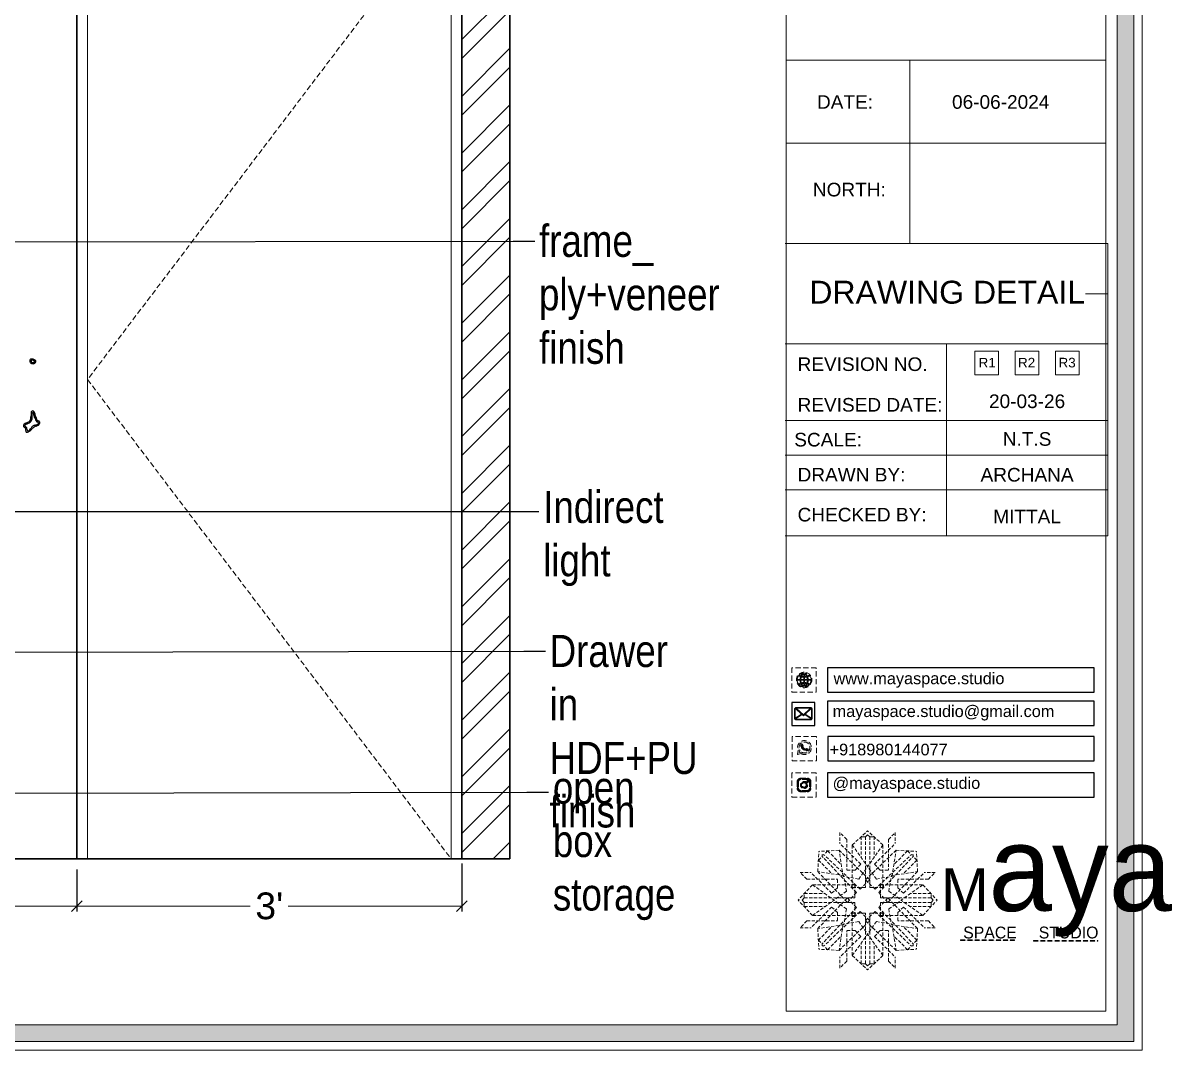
# Model space of a CAD drawing. Header units: millimetres. Extents: x 56222 to 3066687, y -650199 to -121287.
# Drawn here: x 135265.5 to 135373, y -182921 to -182825 of the extents above; entities that cross this region are included whole.
import ezdxf
from ezdxf import colors
from ezdxf.entities.mleader import LeaderData, LeaderLine
from ezdxf.enums import TextEntityAlignment as Align
from ezdxf.math import Vec2, Vec3

# ---------------------------------------------------------------- set-up
doc = ezdxf.new("R2010")
doc.units = ezdxf.units.MM
doc.header["$MEASUREMENT"] = 0
doc.header["$PDMODE"] = 35
doc.linetypes.add('DASHED', pattern=[0.75, 0.5, -0.25])
doc.linetypes.add('DASHEDX2', pattern=[1.5, 1, -0.5])
doc.layers.get('Defpoints').update_dxf_attribs({"color": 220})
doc.layers.add('AR HATCH-7', color=7, linetype='Continuous')
for name, color, linetype, lineweight in [('dim05', 1, 'Continuous', 13), ('Dimension', 10, 'DASHEDX2', 20), ('NAME PLATE', 7, 'Continuous', 25), ('Text', 7, 'Continuous', 15), ('wall', 7, 'Continuous', 30), ('XX~SLAB ( BEAM )~ ( DIM )', 7, 'Continuous', 9)]:
    doc.layers.add(name, color=color, linetype=linetype, lineweight=lineweight)
doc.styles.add('Arial', font='arial.ttf')
doc.styles.get("Standard").update_dxf_attribs({"font": 'arial.ttf', "height": 6})
doc.styles.add('style4', font='ARIALN.TTF')
doc.dimstyles.new('ISO-25', dxfattribs={"dimtxt": 2.5, "dimasz": 1, "dimexe": 0.5, "dimexo": 1, "dimtad": 0, "dimdec": 1, "dimlunit": 4, "dimtxsty": 'Standard', "dimblk": 'OBLIQUE', "dimcen": 2.5, "dimclrd": 1, "dimclre": 1, "dimclrt": 5, "dimadec": 0, "dimazin": 0, "dimtfac": 1, "dimtdec": 1, "dimtmove": 0, "dimatfit": 3, "dimfxl": 1, "dimlwd": -1, "dimarcsym": 0})

# ---------------------------------------------------------------- blocks, each defined once
blk = doc.blocks.new('_Oblique')
at = {"layer": 'wall', "color": 0, "lineweight": -2}
blk.add_line((-0.5, -0.5), (0.5, 0.5), dxfattribs=at)
blk = doc.blocks.new('*D157')
at = {"layer": 'Defpoints', "color": 0, "lineweight": 30, "transparency": 16777216}
for p in [(135192.54, -182900.11), (135270.54, -182903.11), (135270.54, -182907.53)]:
    blk.add_point(p, dxfattribs=at)
at = {"layer": 'dim05', "color": 1, "linetype": 'Continuous', "lineweight": -2, "transparency": 16777216}
for p, q in [((135192.54, -182901.11), (135192.54, -182908.03)), ((135270.54, -182904.11), (135270.54, -182908.03))]:
    blk.add_line(p, q, dxfattribs=at)
at = {"layer": 'dim05', "color": 1, "linetype": 'Continuous', "transparency": 16777216}
for p, q in [((135192.54, -182907.53), (135227.58, -182907.53)), ((135270.54, -182907.53), (135235.49, -182907.53))]:
    blk.add_line(p, q, dxfattribs=at)
at = {"layer": 'dim05', "color": 1, "transparency": 16777216, "rotation": 180}
blk.add_blockref('_Oblique', (135192.54, -182907.53), dxfattribs=at)
at = {"layer": 'dim05', "color": 1, "transparency": 16777216}
blk.add_blockref('_Oblique', (135270.54, -182907.53), dxfattribs=at)
at = {"layer": 'dim05', "color": 5, "lineweight": 25, "transparency": 16777216, "insert": (135231.54, -182907.53), "char_height": 2.5, "attachment_point": 5, "style": 'Arial'}
blk.add_mtext('6\'-6"', dxfattribs=at)
blk = doc.blocks.new('*D158')
at = {"layer": 'Defpoints', "color": 0, "lineweight": 30, "transparency": 16777216}
for p in [(135270.54, -182903.11), (135306.54, -182902.55), (135306.54, -182907.53)]:
    blk.add_point(p, dxfattribs=at)
at = {"layer": 'dim05', "color": 1, "linetype": 'Continuous', "lineweight": -2, "transparency": 16777216}
for p, q in [((135270.54, -182904.11), (135270.54, -182908.03)), ((135306.54, -182903.55), (135306.54, -182908.03))]:
    blk.add_line(p, q, dxfattribs=at)
at = {"layer": 'dim05', "color": 1, "linetype": 'Continuous', "transparency": 16777216}
for p, q in [((135270.54, -182907.53), (135286.76, -182907.53)), ((135306.54, -182907.53), (135290.31, -182907.53))]:
    blk.add_line(p, q, dxfattribs=at)
at = {"layer": 'dim05', "color": 1, "transparency": 16777216, "rotation": 180}
blk.add_blockref('_Oblique', (135270.54, -182907.53), dxfattribs=at)
at = {"layer": 'dim05', "color": 1, "transparency": 16777216}
blk.add_blockref('_Oblique', (135306.54, -182907.53), dxfattribs=at)
at = {"layer": 'dim05', "color": 5, "lineweight": 25, "transparency": 16777216, "insert": (135288.54, -182907.53), "char_height": 2.5, "attachment_point": 5, "style": 'Arial'}
blk.add_mtext("3'", dxfattribs=at)
blk = doc.blocks.new('FSFSF')
at = {"color": 42, "lineweight": 5, "true_color": 0xe0ac11}
for p, q in [((28600.03, 143.51), (28600.03, 140.16)), ((28602.15, 141.41), (28600.03, 143.51)), ((28603.86, 139.69), (28608.58, 144.08)), ((28607.9, 142.22), (28606.58, 142.22)), ((28606.58, 142.22), (28606.58, 135.84)), ((28607.9, 142.22), (28608.58, 142.85)), ((28607.9, 142.22), (28607.9, 126.58)), ((28613.31, 139.69), (28608.58, 144.08)), ((28609.27, 142.22), (28608.59, 142.85)), ((28609.27, 142.22), (28609.27, 126.58)), ((28609.27, 142.22), (28610.59, 142.22)), ((28610.59, 142.22), (28610.59, 135.84)), ((28615.02, 141.41), (28617.14, 143.51)), ((28617.14, 143.51), (28617.14, 140.16)), ((28606.47, 133.76), (28600.03, 140.16)), ((28602.15, 141.41), (28602.15, 131.95)), ((28603.86, 126.58), (28603.86, 139.69)), ((28603.86, 139.69), (28608.58, 133.02)), ((28613.31, 139.69), (28608.59, 133.02)), ((28610.7, 133.76), (28617.14, 140.16)), ((28613.31, 126.58), (28613.31, 139.69)), ((28615.02, 141.41), (28615.02, 131.95)), ((28593.19, 131.45), (28593.54, 137.71)), ((28593.39, 135), (28594.56, 136.12)), ((28593.39, 135), (28597.6, 130.78)), ((28599.8, 138.06), (28593.54, 137.71)), ((28595.12, 136.69), (28594.53, 136.69)), ((28594.56, 136.12), (28594.56, 136.71)), ((28605.17, 124.98), (28594.56, 136.12)), ((28596.24, 137.86), (28595.12, 136.69)), ((28606.27, 126.08), (28595.12, 136.69)), ((28596.24, 137.86), (28600.47, 133.65)), ((28601.03, 130), (28599.8, 138.06)), ((28599.8, 138.05), (28608.58, 129.56)), ((28617.37, 138.05), (28608.59, 129.56)), ((28610.9, 126.08), (28622.05, 136.69)), ((28612.02, 124.98), (28622.62, 136.12)), ((28616.14, 130), (28617.37, 138.06)), ((28620.93, 137.86), (28616.7, 133.65)), ((28617.37, 138.06), (28623.63, 137.71)), ((28623.8, 135), (28619.59, 130.78)), ((28620.93, 137.86), (28622.05, 136.69)), ((28622.05, 136.69), (28622.64, 136.69)), ((28622.62, 136.12), (28622.62, 136.71)), ((28623.8, 135), (28622.62, 136.12)), ((28624, 131.45), (28623.65, 137.71)), ((28593.19, 131.45), (28601.69, 122.67)), ((28601.25, 130.22), (28593.19, 131.45)), ((28604.75, 131.95), (28602.15, 131.95)), ((28606.47, 133.76), (28604.75, 131.95)), ((28605.86, 129.18), (28608.58, 133.02)), ((28611.31, 129.18), (28608.59, 133.02)), ((28610.7, 133.76), (28612.42, 131.95)), ((28612.42, 131.95), (28615.02, 131.95)), ((28623.99, 131.45), (28615.5, 122.67)), ((28615.94, 130.22), (28624, 131.45)), ((28587.73, 131.22), (28591.08, 131.22)), ((28589.84, 129.1), (28587.73, 131.22)), ((28589.84, 129.1), (28599.29, 129.1)), ((28597.49, 124.78), (28591.08, 131.22)), ((28599.29, 126.5), (28599.29, 129.1)), ((28605.86, 129.18), (28601.03, 130)), ((28602.07, 125.39), (28601.25, 130.22)), ((28606.27, 126.08), (28608.58, 128.27)), ((28607.9, 128.92), (28608.58, 129.56)), ((28607.9, 128.92), (28608.58, 128.27)), ((28609.27, 128.92), (28608.59, 129.56)), ((28609.27, 128.92), (28608.59, 128.27)), ((28610.9, 126.08), (28608.59, 128.27)), ((28611.31, 129.18), (28616.14, 130)), ((28615.12, 125.39), (28615.94, 130.22)), ((28627.34, 129.1), (28617.89, 129.1)), ((28617.89, 126.5), (28617.89, 129.1)), ((28619.7, 124.78), (28626.1, 131.22)), ((28629.45, 131.22), (28626.1, 131.22)), ((28627.34, 129.1), (28629.45, 131.22)), ((28591.56, 127.39), (28587.17, 122.66)), ((28589.03, 123.35), (28589.03, 124.67)), ((28589.03, 124.67), (28595.4, 124.67)), ((28604.66, 127.39), (28591.56, 127.39)), ((28591.56, 127.39), (28598.23, 122.67)), ((28597.49, 124.78), (28599.29, 126.5)), ((28602.07, 125.39), (28598.23, 122.67)), ((28605.17, 124.98), (28602.97, 122.67)), ((28603.68, 126.54), (28603.68, 127.39)), ((28604.66, 126.54), (28603.68, 126.54)), ((28604.71, 127.57), (28603.86, 127.57)), ((28607.9, 126.58), (28603.86, 126.58)), ((28604.66, 123.35), (28604.66, 127.39)), ((28604.7, 126.58), (28604.71, 127.57)), ((28609.27, 126.58), (28613.31, 126.58)), ((28612.02, 124.98), (28614.21, 122.67)), ((28612.46, 126.58), (28612.46, 127.57)), ((28612.46, 127.57), (28613.31, 127.57)), ((28612.52, 123.35), (28612.52, 127.39)), ((28612.52, 127.39), (28625.63, 127.39)), ((28612.52, 126.54), (28613.51, 126.54)), ((28613.51, 126.54), (28613.51, 127.39)), ((28615.12, 125.39), (28618.96, 122.67)), ((28619.7, 124.78), (28617.89, 126.5)), ((28625.63, 127.39), (28618.96, 122.67)), ((28628.16, 124.67), (28621.78, 124.67)), ((28625.63, 127.39), (28630.02, 122.66)), ((28628.16, 123.35), (28628.16, 124.67)), ((28591.56, 117.94), (28587.17, 122.66)), ((28589.03, 123.35), (28588.4, 122.67)), ((28589.03, 121.98), (28588.4, 122.65)), ((28589.03, 123.35), (28604.66, 123.35)), ((28589.03, 121.98), (28604.66, 121.98)), ((28589.03, 121.98), (28589.03, 120.66)), ((28589.03, 120.66), (28595.4, 120.66)), ((28591.56, 117.94), (28598.23, 122.65)), ((28593.19, 113.88), (28601.69, 122.65)), ((28602.07, 119.94), (28598.23, 122.65)), ((28602.33, 123.35), (28601.69, 122.67)), ((28602.33, 121.98), (28601.69, 122.65)), ((28602.33, 123.35), (28602.97, 122.67)), ((28602.33, 121.98), (28602.97, 122.65)), ((28605.17, 120.35), (28602.97, 122.65)), ((28604.66, 121.98), (28604.66, 117.94)), ((28612.02, 120.35), (28614.21, 122.65)), ((28628.16, 123.35), (28612.52, 123.35)), ((28612.52, 121.98), (28612.52, 117.94)), ((28628.16, 121.98), (28612.52, 121.98)), ((28614.85, 123.35), (28614.21, 122.67)), ((28614.85, 121.98), (28614.21, 122.65)), ((28614.85, 123.35), (28615.5, 122.67)), ((28614.85, 121.98), (28615.5, 122.65)), ((28615.12, 119.94), (28618.96, 122.65)), ((28623.99, 113.88), (28615.5, 122.65)), ((28625.63, 117.94), (28618.96, 122.65)), ((28628.16, 120.66), (28621.78, 120.66)), ((28625.63, 117.94), (28630.02, 122.66)), ((28628.16, 123.35), (28628.78, 122.67)), ((28628.16, 121.98), (28628.78, 122.65)), ((28628.16, 121.98), (28628.16, 120.66)), ((28597.49, 120.54), (28591.08, 114.11)), ((28604.66, 117.94), (28591.56, 117.94)), ((28605.17, 120.35), (28594.56, 109.2)), ((28606.27, 119.15), (28595.12, 108.54)), ((28597.49, 120.54), (28599.29, 118.83)), ((28599.29, 118.83), (28599.29, 116.23)), ((28602.07, 119.94), (28601.25, 115.1)), ((28604.66, 118.78), (28603.68, 118.78)), ((28603.68, 118.78), (28603.68, 117.94)), ((28607.9, 118.65), (28603.86, 118.65)), ((28603.86, 118.65), (28603.86, 105.54)), ((28604.71, 117.66), (28603.86, 117.66)), ((28604.7, 118.65), (28604.71, 117.66)), ((28606.27, 119.15), (28608.58, 116.96)), ((28607.9, 103.01), (28607.9, 118.65)), ((28610.9, 119.15), (28608.59, 116.96)), ((28609.27, 118.65), (28613.31, 118.65)), ((28609.27, 103.01), (28609.27, 118.65)), ((28610.9, 119.15), (28622.05, 108.54)), ((28612.02, 120.35), (28622.62, 109.2)), ((28612.46, 118.65), (28612.46, 117.66)), ((28612.46, 117.66), (28613.31, 117.66)), ((28612.52, 118.78), (28613.51, 118.78)), ((28612.52, 117.94), (28625.63, 117.94)), ((28613.31, 118.65), (28613.31, 105.54)), ((28613.51, 118.78), (28613.51, 117.94)), ((28615.12, 119.94), (28615.94, 115.1)), ((28619.7, 120.54), (28617.89, 118.83)), ((28617.89, 118.83), (28617.89, 116.23)), ((28619.7, 120.54), (28626.1, 114.11)), ((28589.84, 116.23), (28587.73, 114.11)), ((28587.73, 114.11), (28591.08, 114.11)), ((28589.84, 116.23), (28599.29, 116.23)), ((28601.25, 115.1), (28593.19, 113.87)), ((28593.19, 113.87), (28593.54, 107.62)), ((28593.39, 110.32), (28597.6, 114.55)), ((28599.8, 107.17), (28608.58, 115.67)), ((28601.03, 115.23), (28599.8, 107.17)), ((28605.86, 116.05), (28601.03, 115.23)), ((28605.86, 116.05), (28608.58, 112.21)), ((28607.9, 116.31), (28608.58, 116.96)), ((28607.9, 116.31), (28608.58, 115.67)), ((28609.27, 116.31), (28608.59, 116.96)), ((28609.27, 116.31), (28608.59, 115.67)), ((28611.31, 116.05), (28608.59, 112.21)), ((28617.37, 107.17), (28608.59, 115.67)), ((28611.31, 116.05), (28616.14, 115.23)), ((28615.94, 115.1), (28624, 113.87)), ((28616.14, 115.23), (28617.37, 107.17)), ((28627.34, 116.23), (28617.89, 116.23)), ((28623.8, 110.32), (28619.59, 114.55)), ((28624, 113.87), (28623.65, 107.62)), ((28629.45, 114.11), (28626.1, 114.11)), ((28627.34, 116.23), (28629.45, 114.11)), ((28593.39, 110.32), (28594.56, 109.2)), ((28596.24, 107.37), (28600.47, 111.58)), ((28606.47, 111.47), (28600.03, 105.07)), ((28602.15, 103.82), (28602.15, 113.27)), ((28604.75, 113.27), (28602.15, 113.27)), ((28603.86, 105.54), (28608.58, 112.21)), ((28606.47, 111.47), (28604.75, 113.27)), ((28613.31, 105.54), (28608.59, 112.21)), ((28610.7, 111.47), (28612.42, 113.27)), ((28610.7, 111.47), (28617.14, 105.07)), ((28612.42, 113.27), (28615.02, 113.27)), ((28615.02, 103.82), (28615.02, 113.27)), ((28620.93, 107.37), (28616.7, 111.58)), ((28623.8, 110.32), (28622.62, 109.2)), ((28599.8, 107.17), (28593.54, 107.52)), ((28595.12, 108.54), (28594.53, 108.54)), ((28594.56, 109.2), (28594.56, 108.61)), ((28596.24, 107.37), (28595.12, 108.54)), ((28606.58, 103.01), (28606.58, 109.38)), ((28610.59, 103.01), (28610.59, 109.38)), ((28617.37, 107.17), (28623.63, 107.52)), ((28620.93, 107.37), (28622.05, 108.54)), ((28622.05, 108.54), (28622.64, 108.54)), ((28622.62, 109.2), (28622.62, 108.61)), ((28600.03, 101.71), (28600.03, 105.07)), ((28602.15, 103.82), (28600.03, 101.71)), ((28603.86, 105.54), (28608.58, 101.15)), ((28607.9, 103.01), (28606.58, 103.01)), ((28607.9, 103.01), (28608.58, 102.38)), ((28613.31, 105.54), (28608.58, 101.15)), ((28609.27, 103.01), (28608.59, 102.38)), ((28609.27, 103.01), (28610.59, 103.01)), ((28615.02, 103.82), (28617.14, 101.71)), ((28617.14, 101.71), (28617.14, 105.07))]:
    blk.add_line(p, q, dxfattribs=at)
blk = doc.blocks.new('hgwg')
at = {"layer": 'Dimension', "true_color": 0xd39e00}
h = blk.add_hatch(color=42, dxfattribs=at)
h.dxf.hatch_style = 1
h.paths.add_polyline_path([(27505.71, 45.05), (27494.27, 45.05), (27494.27, 44.9), (27505.71, 44.9)])
h = blk.add_hatch(color=42, dxfattribs=at)
h.dxf.hatch_style = 1
h.paths.add_polyline_path([(27523.3, 44.9), (27509.68, 44.9), (27509.68, 44.75), (27523.3, 44.75)])
at = {"layer": 'Dimension', "color": 42, "true_color": 0xd39e00}
for p, q in [((27494.27, 45.05), (27505.71, 45.05)), ((27494.27, 44.9), (27494.27, 45.05)), ((27494.27, 44.9), (27505.71, 44.9)), ((27505.71, 45.05), (27505.71, 44.9)), ((27509.68, 44.9), (27523.3, 44.9)), ((27509.68, 44.9), (27509.68, 44.75)), ((27509.68, 44.75), (27523.3, 44.75)), ((27523.3, 44.75), (27523.3, 44.9))]:
    blk.add_line(p, q, dxfattribs=at)
at = {"layer": 'Dimension', "color": 42, "true_color": 0xd39e00, "attachment_point": 1}
for s, width, insert, char_height in [('{\\fCinzel|b0|i0|c0|p2;\\H1.5x;M\\fAmsterdam One|b0|i0|c0|p2;\\H2x;aya}', 85.3277, (27490.17, 69.17), 6), ('{\\fCinzel|b0|i0|c0|p0;SPACE     STUDIO}', 66.129, (27494.83, 47.86), 2.5)]:
    blk.add_mtext_dynamic_manual_height_columns(s, width=width, gutter_width=30, heights=[0], dxfattribs=dict(at, insert=insert, char_height=char_height))
blk = doc.blocks.new('QEGW4TG')
at = {"layer": 'Dimension', "true_color": 0x000000}
h = blk.add_hatch(color=18, dxfattribs=at)
h.dxf.hatch_style = 1
h.paths.add_polyline_path([(2.69, 1.93, 0.170513), (2.95, 1.97, 0.190337), (3.11, 2.18, 0.316231), (3.07, 2.28), (2.79, 2.37, 0.273721), (2.69, 2.34, 0.040749), (2.63, 2.27, -0.441282), (2.53, 2.25, -0.11828), (2.06, 2.64, -0.441282), (2.07, 2.74, 0.040749), (2.13, 2.81, 0.290083), (2.14, 2.92), (2.01, 3.18, 0.316231), (1.91, 3.2, 0.190337), (1.73, 3, 0.170513), (1.72, 2.74, 0.252784)], flags=0)
h.paths.add_polyline_path([(1.19, 1.98), (1.03, 1.3, 0.550912), (1.11, 1.23), (1.75, 1.39, 6.344125)])
h.paths.add_polyline_path([(1.81, 1.7), (1.4, 1.6), (1.5, 2.03, -9.071339)], flags=16)
h.paths.add_polyline_path([(3.11, 2.16, -0.17811), (2.95, 1.97, -0.170513), (2.69, 1.93, -0.252784), (1.72, 2.74, -0.170513), (1.73, 3, -0.17811), (1.89, 3.19, -0.370089), (2.01, 3.18), (2.14, 2.92, -0.307185), (2.13, 2.8, -0.041087), (2.06, 2.73, 0.321676), (2.05, 2.65, 0.126524), (2.55, 2.24, 0.312216), (2.62, 2.26, -0.041087), (2.68, 2.34, -0.290673), (2.79, 2.37), (3.07, 2.28, -0.370089)], flags=0)
h = blk.add_hatch(color=18, dxfattribs=at)
h.dxf.hatch_style = 1
h.paths.add_polyline_path([(2.79, 2.37, 0.273721), (2.69, 2.34, 0.040749), (2.63, 2.27, -0.441282), (2.53, 2.25, -0.11828), (2.06, 2.64, -0.441282), (2.07, 2.74, 0.040749), (2.13, 2.81, 0.290083), (2.14, 2.92), (2.01, 3.18, 0.316231), (1.91, 3.2, 0.190337), (1.73, 3, 0.170513), (1.72, 2.74, 0.252784), (2.69, 1.93, 0.170513), (2.95, 1.97, 0.190337), (3.11, 2.18, 0.316231), (3.07, 2.28)])
for p, q in [((2.01, 3.18), (2.14, 2.92)), ((3.07, 2.28), (2.8, 2.36)), ((1.19, 1.98), (1.03, 1.3)), ((1.1, 1.23), (1.75, 1.39)), ((1.5, 2.03), (1.4, 1.6)), ((1.4, 1.6), (1.81, 1.7))]:
    blk.add_line(p, q)
blk.add_lwpolyline([(0, 0), (4.68, 0), (4.68, 4.68), (0, 4.68)], close=True)
for centre, radius, start, end in [((2.39, 2.56), 1.34, 241.4727, 205.6422), ((2.39, 2.56), 1.04, 235.9962, 210.8333), ((2.09, 2.87), 0.39, 159.7007, 198.4072), ((2.96, 3.23), 1.33, 201.4218, 258.1669), ((2.07, 2.87), 0.364, 118.9685, 159.3648), ((1.94, 3.12), 0.0896, 41.8985, 123.1344), ((2.11, 2.68), 0.066, 135.9932, 224.8892), ((1.67, 3.16), 0.586, 312.4617, 321.8728), ((3.12, 3.42), 1.31, 216.5455, 243.5279), ((2.05, 2.87), 0.104, 320.3924, 28.6971), ((2.57, 2.3), 0.066, 234.2482, 323.1441), ((3.11, 1.94), 0.586, 137.2645, 146.6756), ((2.76, 2.27), 0.104, 70.4402, 138.745), ((3.03, 2.2), 0.0896, 336.0029, 57.2388), ((1.09, 1.29), 0.0598, 164.8483, 282.1458), ((2.75, 2.31), 0.39, 260.7301, 299.4366), ((2.76, 2.29), 0.364, 299.7725, 340.1688)]:
    blk.add_arc(centre, radius, start, end)
blk = doc.blocks.new('ASGERG')
at = {"layer": 'Dimension', "true_color": 0x000000}
h = blk.add_hatch(color=18, dxfattribs=at)
h.dxf.hatch_style = 1
h.paths.add_polyline_path([(0.99, 1.7, 0.353872), (1.69, 1.03), (2.96, 1.03, 0.353872), (3.66, 1.7), (3.66, 2.99, 0.353872), (2.96, 3.67), (1.69, 3.67, 0.353872), (0.99, 2.99)])
h.paths.add_polyline_path([(1.27, 2.97, -0.353872), (1.72, 3.4), (2.94, 3.4, -0.353872), (3.38, 2.97), (3.38, 1.72, -0.353872), (2.94, 1.3), (1.72, 1.3, -0.353872), (1.27, 1.72)], flags=16)
h.paths.add_polyline_path([(3.02, 2.35, -1), (1.64, 2.35, -1)], flags=0)
h.paths.add_polyline_path([(2.74, 2.35, -1), (1.92, 2.35, -1)], flags=0)
h.paths.add_polyline_path([(2.86, 3.02, -1), (3.19, 3.02, -1)], flags=0)
h.paths.add_polyline_path([(1.64, 2.35, 1), (3.02, 2.35, 1)], flags=0)
h = blk.add_hatch(color=18, dxfattribs=at)
h.dxf.hatch_style = 1
h.paths.add_polyline_path([(1.64, 2.35, 1), (3.02, 2.35, 1)])
h.paths.add_polyline_path([(2.74, 2.35, -1), (1.92, 2.35, -1)], flags=16)
h = blk.add_hatch(color=18, dxfattribs=at)
h.dxf.hatch_style = 1
h.paths.add_polyline_path([(3.19, 3.02, 1), (2.86, 3.02, 1)])
for p, q in [((0.99, 2.99), (0.99, 1.7)), ((1.27, 2.97), (1.27, 1.72)), ((1.69, 3.67), (2.96, 3.67)), ((2.94, 3.4), (1.72, 3.4)), ((3.38, 2.97), (3.38, 1.72)), ((3.66, 2.99), (3.66, 1.7)), ((1.69, 1.03), (2.96, 1.03)), ((2.94, 1.3), (1.72, 1.3))]:
    blk.add_line(p, q)
blk.add_lwpolyline([(0, 0), (4.68, 0), (4.68, 4.68), (0, 4.68)], close=True)
for centre, radius in [((2.33, 2.35), 0.694), ((2.33, 2.35), 0.414), ((3.02, 3.02), 0.168)]:
    blk.add_circle(centre, radius)
for centre, radius, start, end in [((1.76, 2.89), 0.778, 94.8631, 172.8127), ((1.76, 2.91), 0.491, 94.8631, 172.8127), ((2.9, 2.91), 0.491, 7.1873, 85.1369), ((2.89, 2.89), 0.778, 7.1873, 85.1369), ((1.76, 1.8), 0.778, 187.1873, 265.1369), ((1.76, 1.78), 0.491, 187.1873, 265.1369), ((2.9, 1.78), 0.491, 274.8631, 352.8127), ((2.89, 1.8), 0.778, 274.8631, 352.8127)]:
    blk.add_arc(centre, radius, start, end)
blk = doc.blocks.new('DTGWEGEARG')
at = {"layer": 'Dimension', "true_color": 0x000000}
h = blk.add_hatch(color=18, dxfattribs=at)
h.dxf.hatch_style = 1
h.paths.add_polyline_path([(3.83, 2.34, 1), (0.85, 2.34, 1)])
h.paths.add_polyline_path([(2.51, 1.01, 0.105795), (2.96, 1.58, -0.055205), (3.3, 1.41, -0.169822)], flags=16)
h.paths.add_polyline_path([(2.41, 1.12), (2.41, 1.69, -0.058279), (2.81, 1.63, -0.103353)], flags=16)
h.paths.add_polyline_path([(2.26, 1.13, -0.101741), (1.87, 1.63, -0.057171), (2.26, 1.69)], flags=16)
h.paths.add_polyline_path([(2.17, 1.01, -0.169822), (1.38, 1.41, -0.055205), (1.72, 1.58, 0.105795)], flags=16)
h.paths.add_polyline_path([(3.02, 1.72, 0.081336), (3.13, 2.27), (3.68, 2.27, -0.152069), (3.4, 1.52, 0.05687)], flags=16)
h.paths.add_polyline_path([(2.87, 1.77, 0.061945), (2.41, 1.84), (2.41, 2.27), (2.98, 2.27, -0.081344)], flags=16)
h.paths.add_polyline_path([(2.26, 1.84, 0.060923), (1.8, 1.77, -0.081344), (1.7, 2.27), (2.26, 2.27)], flags=16)
h.paths.add_polyline_path([(1.66, 1.72, 0.05687), (1.28, 1.52, -0.152069), (1, 2.27), (1.55, 2.27, 0.081336)], flags=16)
h.paths.add_polyline_path([(2.41, 2.42), (2.41, 2.83, 0.061945), (2.87, 2.91, -0.080009), (2.98, 2.42)], flags=16)
h.paths.add_polyline_path([(3.13, 2.42, 0.080116), (3.02, 2.96, 0.05687), (3.4, 3.16, 0.028258), (3.3, 3.27, -0.055205), (2.96, 3.1, 0.105795), (2.51, 3.67, -0.36029), (3.68, 2.42)], flags=16)
h.paths.add_polyline_path([(2.26, 2.42), (1.7, 2.42, -0.080009), (1.8, 2.91, 0.060923), (2.26, 2.84)], flags=16)
h.paths.add_polyline_path([(1.55, 2.42), (1, 2.42, -0.150466), (1.28, 3.16, 0.05687), (1.66, 2.96, 0.080116)], flags=16)
h.paths.add_polyline_path([(2.41, 2.98), (2.41, 3.56, -0.103353), (2.81, 3.05, -0.058279)], flags=16)
h.paths.add_polyline_path([(2.26, 2.99, -0.057171), (1.87, 3.05, -0.101741), (2.26, 3.55)], flags=16)
h.paths.add_polyline_path([(1.72, 3.1, -0.055205), (1.38, 3.27, -0.169822), (2.17, 3.67, 0.105795)], flags=16)
blk.add_lwpolyline([(0, 0), (4.68, 0), (4.68, 4.68), (0, 4.68)], close=True)
at = {"layer": 'Dimension', "color": 18, "true_color": 0x000000}
for p, q in [((1, 2.42), (1.55, 2.42)), ((1, 2.27), (1.55, 2.27)), ((1.7, 2.42), (2.26, 2.42)), ((1.7, 2.27), (2.26, 2.27)), ((2.26, 3.55), (2.26, 2.99)), ((2.26, 2.84), (2.26, 2.42)), ((2.26, 2.27), (2.26, 1.84)), ((2.41, 3.56), (2.41, 2.98)), ((2.41, 2.83), (2.41, 2.42)), ((2.41, 2.42), (2.98, 2.42)), ((2.41, 2.27), (2.98, 2.27)), ((2.41, 2.27), (2.41, 1.84)), ((3.13, 2.42), (3.68, 2.42)), ((3.13, 2.27), (3.68, 2.27)), ((2.26, 1.69), (2.26, 1.13)), ((2.41, 1.69), (2.41, 1.12))]:
    blk.add_line(p, q, dxfattribs=at)
blk.add_circle((2.34, 2.34), 1.49, dxfattribs=at)
for centre, radius, start, end in [((2.34, 2.34), 1.34, 142.3819, 176.6093), ((2.34, 2.34), 1.34, 183.0315, 217.6181), ((2.34, 4.74), 1.9, 236.1399, 249.1595), ((2.34, 2.34), 1.34, 97.3549, 135.9073), ((2.34, 4.74), 1.75, 236.7417, 249.3811), ((3.28, 2.34), 1.73, 159.0567, 177.3789), ((3.28, 2.34), 1.73, 182.3435, 200.9433), ((3.28, 2.34), 1.58, 158.8325, 177.1302), ((3.28, 2.34), 1.58, 182.5658, 201.1675), ((3.28, 2.34), 1.73, 129.9301, 154.0867), ((2.34, 4.74), 1.9, 253.6799, 267.6253), ((3.28, 2.34), 1.58, 130.1073, 153.3446), ((2.34, 4.74), 1.75, 254.3336, 267.422), ((1.4, 2.34), 1.58, 26.6554, 50.2584), ((2.34, 4.74), 1.75, 272.3248, 285.6664), ((2.34, 4.74), 1.9, 272.1415, 286.3201), ((2.34, 2.34), 1.34, 3.3907, 82.6451), ((1.4, 2.34), 1.73, 25.9133, 50.0699), ((1.4, 2.34), 1.58, 2.8698, 21.1675), ((1.4, 2.34), 1.58, 338.8325, 357.4342), ((2.34, 4.74), 1.75, 290.6189, 303.2583), ((2.34, 4.74), 1.9, 290.8405, 303.8601), ((1.4, 2.34), 1.73, 2.6211, 20.9433), ((1.4, 2.34), 1.73, 339.0567, 357.6565), ((2.34, 2.34), 1.34, 322.3819, 356.9685), ((2.34, -0.06), 1.9, 110.8405, 123.8601), ((2.34, -0.06), 1.75, 110.6189, 123.2583), ((2.34, 2.34), 1.34, 224.0927, 262.6451), ((3.28, 2.34), 1.73, 205.9133, 230.0699), ((2.34, -0.06), 1.9, 92.3747, 106.3201), ((2.34, -0.06), 1.75, 92.578, 105.6664), ((3.28, 2.34), 1.58, 206.6554, 229.8927), ((2.34, -0.06), 1.9, 73.6799, 87.8585), ((2.34, -0.06), 1.75, 74.3336, 87.6752), ((1.4, 2.34), 1.58, 309.7416, 333.3446), ((1.4, 2.34), 1.73, 309.9301, 334.0867), ((2.34, 2.34), 1.34, 277.3549, 315.9073), ((2.34, -0.06), 1.75, 56.7417, 69.3811), ((2.34, -0.06), 1.9, 56.1399, 69.1595)]:
    blk.add_arc(centre, radius, start, end, dxfattribs=at)

msp = doc.modelspace()

# ---------------------------------------------------------------- hatches: boundary and pattern name
at = {"layer": 'AR HATCH-7', "lineweight": 9, "true_color": 0x939598}
h = msp.add_hatch(dxfattribs=at)
h.set_pattern_fill('ANSI32', color=252, scale=10)
h.set_pattern_definition([(45, (59.3606, 304.67), (-2.65165043, 2.65165043), []), (45, (61.1283, 304.67), (-2.65165043, 2.65165043), [])])
h.paths.add_polyline_path([(135174.539, -182794.11), (135165.539, -182794.11), (135165.539, -182903.11), (135174.539, -182903.11)])
h.paths.add_polyline_path([(135311.039, -182794.082), (135306.539, -182794.12), (135306.539, -182903.11), (135311.039, -182903.11)])
h.paths.add_polyline_path([(135311.039, -182794.11), (135306.539, -182794.11), (135306.539, -182794.12), (135311.039, -182794.082)], flags=17)
at = {"layer": 'Dimension', "linetype": 'Continuous', "true_color": 0xd39e00}
h = msp.add_hatch(color=42, dxfattribs=at)
h.paths.add_polyline_path([(135146.908, -182763.603), (135146.908, -182920.212), (135369.403, -182920.212), (135369.403, -182763.603)])
h.paths.add_polyline_path([(135148.47, -182765.165), (135367.842, -182765.165), (135367.842, -182918.65), (135148.47, -182918.65)], flags=16)
at = {"layer": 'Dimension', "true_color": 0x000000}
h = msp.add_hatch(color=18, dxfattribs=at)
h.dxf.hatch_style = 1
h.paths.add_polyline_path([(135339.158, -182890.126, 0.4142136), (135339.324, -182889.96), (135339.324, -182889.131, 0.4142136), (135339.158, -182888.965), (135337.841, -182888.965, 0.4142136), (135337.675, -182889.131), (135337.675, -182889.96, 0.4142136), (135337.841, -182890.126)])
h.paths.add_polyline_path([(135338.622, -182889.626), (135339.232, -182890.033, -0.1989124), (135339.158, -182890.064), (135337.841, -182890.064, -0.1989124), (135337.768, -182890.033), (135338.378, -182889.626), (135338.5, -182889.741)], flags=16)
h.paths.add_polyline_path([(135338.5, -182889.656), (135337.829, -182889.028, -0.0287833), (135337.841, -182889.028), (135339.158, -182889.028, -0.0287833), (135339.17, -182889.028)], flags=16)
h.paths.add_polyline_path([(135338.669, -182889.583), (135339.231, -182889.057, -0.2024819), (135339.262, -182889.131), (135339.262, -182889.96, -0.043076), (135339.261, -182889.978)], flags=16)
h.paths.add_polyline_path([(135338.331, -182889.583), (135337.739, -182889.978, -0.043076), (135337.738, -182889.96), (135337.738, -182889.131, -0.2024819), (135337.769, -182889.057)], flags=16)

# ---------------------------------------------------------------- linework, layer by layer
at = {"color": 18, "true_color": 0x000000}
for points in [[(135340.759, -182887.529), (135365.689, -182887.529), (135365.689, -182885.251), (135340.759, -182885.251)], [(135340.759, -182890.639), (135365.689, -182890.639), (135365.689, -182888.361), (135340.759, -182888.361)], [(135340.77, -182893.956), (135365.689, -182893.956), (135365.689, -182891.678), (135340.77, -182891.678)], [(135340.759, -182897.353), (135365.689, -182897.353), (135365.689, -182895.074), (135340.759, -182895.074)]]:
    msp.add_lwpolyline(points, close=True, dxfattribs=at)
msp.add_lwpolyline([(135337.415, -182890.656), (135339.582, -182890.656), (135339.582, -182888.489), (135337.415, -182888.489)], close=True)
for centre, radius, start, end in [((135266.406, -182856.573), 0.278, 159.00644, 182.10633), ((135266.331, -182856.576), 0.202, 182.10635, 211.45381), ((135266.261, -182856.517), 0.122, 116.40754, 159.00637), ((135266.357, -182856.56), 0.233, 211.45379, 238.38828), ((135266.334, -182856.666), 0.288, 93.96616, 116.4075), ((135266.452, -182856.406), 0.414, 238.38833, 255.91068), ((135266.458, -182856.581), 0.203, 163.35237, 180), ((135266.414, -182856.581), 0.16, 179.99994, 200.34387), ((135266.315, -182856.538), 0.0543, 118.95886, 163.35242), ((135266.343, -182856.608), 0.0836, 200.34384, 233.33125), ((135266.331, -182856.568), 0.0879, 86.71468, 118.95876), ((135266.365, -182856.578), 0.12, 233.3312, 259.6559), ((135266.345, -182856.817), 0.439, 76.14029, 93.9661), ((135266.3, -182857.109), 0.63, 79.17776, 86.71471), ((135266.419, -182856.283), 0.421, 259.65591, 269.99994), ((135266.443, -182856.441), 0.377, 255.91069, 285.35284), ((135266.358, -182856.809), 0.324, 67.59508, 79.17775), ((135266.419, -182856.362), 0.341, 270.00004, 281.07974), ((135266.309, -182856.962), 0.589, 61.84501, 76.14031), ((135266.388, -182856.736), 0.246, 53.33112, 67.59514), ((135266.449, -182856.52), 0.18, 281.07968, 298.9588), ((135266.431, -182856.678), 0.173, 36.30236, 53.33111), ((135266.484, -182856.582), 0.109, 298.95882, 322.68173), ((135266.48, -182856.576), 0.237, 285.35281, 327.04718), ((135266.52, -182856.612), 0.0626, 0.00005, 36.30239), ((135266.523, -182856.612), 0.0594, 322.6817, 359.99992), ((135266.478, -182856.647), 0.231, 21.24652, 61.84505), ((135266.547, -182856.62), 0.157, 327.04715, 21.24652), ((135266.397, -182861.373), 0.14, 83.96994, 135.00005), ((135266.392, -182861.419), 0.186, 42.75973, 83.96997), ((135264.902, -182860.284), 2.268, 292.67645, 299.92103), ((135265.426, -182861.297), 1.235, 295.83126, 307.19195), ((135265.824, -182861.885), 0.421, 299.92105, 325.14753), ((135265.848, -182861.902), 0.391, 325.14754, 351.61403), ((135265.875, -182861.889), 0.492, 307.19203, 329.78841), ((135264.412, -182861.69), 1.843, 351.61401, 359.99997), ((135269.598, -182861.69), 3.344, 177.49929, 180.00004), ((135268.393, -182861.638), 2.137, 174.00199, 177.49928), ((135268.573, -182861.657), 2.319, 171.35498, 174.00193), ((135266.342, -182861.317), 0.0612, 134.99991, 171.35498), ((135265.943, -182861.929), 0.414, 329.78846, 354.90241), ((135266.764, -182861.592), 0.438, 163.52908, 180.95413), ((135267.204, -182861.585), 0.877, 180.95421, 191.3099), ((135266.484, -182861.51), 0.145, 130.00956, 163.529), ((135265.627, -182861.9), 0.731, 354.90241, 11.30996), ((135266.424, -182861.438), 0.0518, 58.28254, 130.00948), ((135266.415, -182861.452), 0.0681, 25.88114, 58.28247), ((135266.159, -182861.576), 0.353, 16.31325, 25.88112), ((135266.056, -182861.606), 0.46, 7.54943, 16.31325), ((135265.955, -182861.62), 0.562, 359.99997, 7.54951), ((135266.926, -182861.62), 0.409, 180.00002, 190.82042), ((135267.006, -182861.604), 0.491, 190.82052, 200.26142), ((135266.234, -182861.565), 0.401, 16.95833, 42.75976), ((135266.95, -182861.625), 0.431, 200.26143, 210.18916), ((135266.722, -182861.758), 0.167, 210.18919, 230.3098), ((135266.481, -182862.049), 0.211, 35.18854, 50.30983), ((135265.946, -182861.652), 0.702, 0.00001, 16.95834), ((135267.084, -182861.652), 0.436, 180.00001, 188.50475), ((135266.903, -182861.68), 0.253, 188.5048, 201.29345), ((135266.361, -182862.133), 0.358, 25.00476, 35.18845), ((135266.804, -182861.718), 0.147, 201.29343, 218.0596), ((135266.359, -182862.134), 0.359, 14.83823, 25.00476), ((135266.714, -182861.789), 0.0319, 218.05967, 270), ((135266.497, -182862.097), 0.217, 0.00002, 14.83834), ((135266.714, -182861.854), 0.0328, 39.9348, 89.99997), ((135266.866, -182862.097), 0.153, 180.00006, 200.44198), ((135266.889, -182862.089), 0.177, 200.44191, 218.72485), ((135266.636, -182861.919), 0.134, 22.36465, 39.93485), ((135266.894, -182862.085), 0.183, 218.72491, 236.68739), ((135266.547, -182861.955), 0.23, 8.99202, 22.36455), ((135266.389, -182861.98), 0.391, 0.00007, 8.99204), ((135267.126, -182861.98), 0.347, 180, 192.54395), ((135266.911, -182862.028), 0.127, 192.54384, 219.16161), ((135266.889, -182862.093), 0.174, 236.68747, 255.34497), ((135266.904, -182862.034), 0.117, 219.16173, 247.15912), ((135266.795, -182862.453), 0.198, 39.69891, 75.34503), ((135266.965, -182861.888), 0.276, 247.15909, 261.88032), ((135266.898, -182862.359), 0.2, 34.95871, 81.88043), ((135266.937, -182862.332), 0.153, 337.66056, 34.95872), ((135265.67, -182862.613), 0.135, 165.0977, 214.41599), ((135265.732, -182862.629), 0.199, 126.74438, 165.09773), ((135265.858, -182862.484), 0.362, 214.41592, 238.0148), ((135266.072, -182863.084), 0.766, 112.67647, 126.74437), ((135265.516, -182863.032), 0.284, 42.77577, 58.0148), ((135265.733, -182862.621), 0.058, 148.68964, 219.13093), ((135265.866, -182862.702), 0.214, 119.64861, 148.68964), ((135265.911, -182862.476), 0.287, 219.13084, 240.76745), ((135265.57, -182862.982), 0.21, 23.67916, 42.77576), ((135267.469, -182865.517), 3.453, 115.83123, 119.64861), ((135265.548, -182862.992), 0.235, 5.75382, 23.67918), ((135265.704, -182862.846), 0.137, 38.1442, 60.76736), ((135266.668, -182863.145), 0.892, 174.05627, 180.4321), ((135265.844, -182863.151), 0.0678, 180.43213, 222.41129), ((135265.368, -182863.01), 0.415, 354.05616, 5.75381), ((135265.838, -182863.157), 0.0589, 222.41128, 268.73221), ((135265.58, -182862.944), 0.295, 25.3925, 38.14414), ((135265.851, -182862.567), 0.65, 268.73221, 276.70892), ((135265.542, -182862.962), 0.337, 13.37888, 25.39264), ((135265.585, -182862.951), 0.292, 359.99998, 13.37891), ((135266.04, -182862.951), 0.163, 180.00003, 221.39528), ((135265.984, -182863.001), 0.0875, 221.39533, 287.01874), ((135265.9, -182862.987), 0.226, 276.70901, 297.66854), ((135265.528, -182862.278), 1.027, 297.66855, 304.49115), ((135265.923, -182862.803), 0.295, 287.01874, 317.31009), ((135265.417, -182862.116), 1.224, 304.49114, 311.03071), ((135265.401, -182862.322), 1.005, 317.30999, 329.45882), ((135265.416, -182862.115), 1.225, 311.03075, 317.5646), ((135266.892, -182863.202), 0.727, 140.03601, 149.45883), ((135267.304, -182863.841), 1.333, 131.48355, 137.56464), ((135266.725, -182863.062), 0.509, 127.72223, 140.03607), ((135266.695, -182863.022), 0.459, 114.69594, 127.72219), ((135267.388, -182863.936), 1.459, 125.80129, 131.48363), ((135266.703, -182863.04), 0.478, 102.06353, 114.6959), ((135267.271, -182863.774), 1.26, 119.93117, 125.80133), ((135266.312, -182861.212), 1.391, 282.06351, 291.65815), ((135266.796, -182862.949), 0.308, 103.21172, 119.93116), ((135266.575, -182862.009), 0.657, 283.21181, 304.49879), ((135266.717, -182862.232), 0.293, 291.65816, 322.10083), ((135266.894, -182862.37), 0.0687, 322.10077, 39.69901), ((135266.742, -182862.251), 0.364, 304.49891, 337.66049)]:
    msp.add_arc(centre, radius, start, end)
at = {"layer": 'Dimension', "color": 42, "linetype": 'Continuous', "true_color": 0xd39e00}
for p, q in [((135366.785, -182828.426), (135336.888, -182828.426)), ((135348.455, -182828.426), (135348.455, -182845.59)), ((135366.785, -182836.195), (135336.888, -182836.195)), ((135366.966, -182845.59), (135336.795, -182845.59)), ((135366.966, -182845.59), (135366.966, -182872.916)), ((135364.885, -182850.274), (135366.966, -182850.274)), ((135336.795, -182854.959), (135366.966, -182854.959)), ((135351.881, -182872.916), (135351.881, -182854.959)), ((135366.966, -182862.142), (135336.795, -182862.142)), ((135366.966, -182865.377), (135336.795, -182865.377)), ((135366.966, -182868.612), (135336.795, -182868.612)), ((135336.795, -182872.916), (135366.966, -182872.916))]:
    msp.add_line(p, q, dxfattribs=at)
at = {"layer": 'Dimension', "color": 18, "linetype": 'Continuous', "true_color": 0x000000}
for p, q in [((135337.675, -182889.131), (135337.675, -182889.96)), ((135337.738, -182889.131), (135337.738, -182889.96)), ((135337.769, -182889.057), (135338.331, -182889.583)), ((135337.829, -182889.028), (135338.5, -182889.656)), ((135337.841, -182888.965), (135339.158, -182888.965)), ((135337.841, -182889.028), (135339.158, -182889.028)), ((135338.5, -182889.656), (135339.17, -182889.028)), ((135338.669, -182889.583), (135339.231, -182889.057)), ((135339.262, -182889.131), (135339.262, -182889.96)), ((135339.324, -182889.131), (135339.324, -182889.96)), ((135337.739, -182889.978), (135338.331, -182889.583)), ((135337.768, -182890.033), (135338.378, -182889.626)), ((135337.841, -182890.064), (135339.158, -182890.064)), ((135337.841, -182890.126), (135339.158, -182890.126)), ((135338.378, -182889.626), (135338.5, -182889.741)), ((135338.5, -182889.741), (135338.622, -182889.626)), ((135339.232, -182890.033), (135338.622, -182889.626)), ((135339.261, -182889.978), (135338.669, -182889.583))]:
    msp.add_line(p, q, dxfattribs=at)
at = {"layer": 'Dimension', "color": 42, "linetype": 'Continuous', "true_color": 0xd39e00}
for points in [[(135146.128, -182762.823), (135370.184, -182762.823), (135370.184, -182920.993), (135146.128, -182920.993)], [(135146.908, -182763.603), (135369.403, -182763.603), (135369.403, -182920.212), (135146.908, -182920.212)], [(135148.47, -182765.165), (135367.842, -182765.165), (135367.842, -182918.65), (135148.47, -182918.65)], [(135354.551, -182855.654), (135356.753, -182855.654), (135356.753, -182857.855), (135354.551, -182857.855)], [(135358.322, -182855.654), (135360.524, -182855.654), (135360.524, -182857.855), (135358.322, -182857.855)], [(135362.094, -182855.654), (135364.295, -182855.654), (135364.295, -182857.855), (135362.094, -182857.855)]]:
    msp.add_lwpolyline(points, close=True, dxfattribs=at)
at = {"layer": 'Dimension', "color": 42, "linetype": 'ByBlock', "true_color": 0xd39e00}
msp.add_lwpolyline([(135336.888, -182917.365), (135336.888, -182766.45), (135366.785, -182766.45), (135366.785, -182917.365)], close=True, dxfattribs=at)
at = {"layer": 'Dimension', "color": 18, "true_color": 0x000000}
for centre, radius, start, end in [((135337.841, -182889.131), 0.166, 90, 180), ((135337.841, -182889.131), 0.104, 134.21354, 180), ((135337.841, -182889.131), 0.104, 90, 96.59481), ((135339.158, -182889.131), 0.166, 0, 90), ((135339.158, -182889.131), 0.104, 83.40519, 90), ((135339.158, -182889.131), 0.104, 0, 45.78646), ((135337.841, -182889.96), 0.166, 180, 270), ((135337.841, -182889.96), 0.104, 180, 189.86619), ((135337.841, -182889.96), 0.104, 224.99995, 270), ((135339.158, -182889.96), 0.166, 270, 0), ((135339.158, -182889.96), 0.104, 270, 315.00005), ((135339.158, -182889.96), 0.104, 350.13381, 0)]:
    msp.add_arc(centre, radius, start, end, dxfattribs=at)
at = {"layer": 'XX~SLAB ( BEAM )~ ( DIM )', "lineweight": 30}
for p, q in [((135306.539, -182794.11), (135306.539, -182903.11)), ((135311.039, -182794.11), (135311.039, -182903.11)), ((135311.039, -182903.11), (135165.539, -182903.11))]:
    msp.add_line(p, q, dxfattribs=at)
at = {"layer": 'XX~SLAB ( BEAM )~ ( DIM )', "linetype": 'DASHED', "lineweight": 15}
for p, q in [((135305.539, -182813.488), (135271.539, -182858.299)), ((135271.539, -182858.299), (135305.539, -182903.11))]:
    msp.add_line(p, q, dxfattribs=at)
at = {"layer": 'XX~SLAB ( BEAM )~ ( DIM )', "lineweight": 30}
msp.add_lwpolyline([(135270.539, -182903.11), (135270.539, -182812.488), (135306.539, -182812.488), (135306.539, -182903.11)], dxfattribs=at)
at = {"layer": 'XX~SLAB ( BEAM )~ ( DIM )', "lineweight": 15}
msp.add_lwpolyline([(135271.539, -182903.11), (135271.539, -182813.488), (135305.539, -182813.488), (135305.539, -182903.11)], dxfattribs=at)

# ---------------------------------------------------------------- block references
at = {"layer": 'Dimension', "color": 42, "true_color": 0xd39e00}
for name, p, xscale, yscale, zscale in [('DTGWEGEARG', (135337.427, -182887.529), 0.4870897210117782, 0.4870897210117782, 0.4870897210117782), ('QEGW4TG', (135337.439, -182893.956), 0.4870897210117782, 0.4870897210117782, 0.4870897210117782), ('ASGERG', (135337.427, -182897.353), 0.4870897210117782, 0.4870897210117782, 0.4870897210117782), ('FSFSF', (126675.167, -182944.149), 0.3030327650194314, 0.3030327650194314, 0.3030327650194314), ('hgwg', (123194.457, -182930.619), 0.4422282126407734, 0.4422282126407734, 0.4422282126407734)]:
    msp.add_blockref(name, p, dxfattribs=dict(at, xscale=xscale, yscale=yscale, zscale=zscale))

# ---------------------------------------------------------------- texts
at = {"color": 18, "true_color": 0x000000, "char_height": 1.08911, "attachment_point": 1}
for s, width, gutter_width, insert in [('www.mayaspace.studio', 7.3139, 6.118, (135341.321, -182885.696)), ('mayaspace.studio@gmail.com', 4.56292, 3.817, (135341.234, -182888.768)), ('+918980144077', 17.79325, 3.817, (135340.952, -182892.351)), ('@mayaspace.studio', 4.56292, 3.817, (135341.234, -182895.482))]:
    msp.add_mtext_dynamic_manual_height_columns(s, width=width, gutter_width=gutter_width, heights=[0], dxfattribs=dict(at, insert=insert))
at = {"layer": 'NAME PLATE', "style": 'Arial'}
for s, height, p in [('DATE:', 1.2744, (135342.391, -182832.982)), ('06-06-2024', 1.2744, (135356.955, -182832.982)), ('NORTH:', 1.2744, (135342.798, -182841.175)), ('DRAWING DETAIL', 2.14433, (135351.951, -182851.204)), ('REVISION NO.', 1.27439, (135344.037, -182857.499)), ('REVISED DATE: ', 1.27439, (135344.977, -182861.298)), ('SCALE:', 1.2744, (135340.81, -182864.558)), ('DRAWN BY:', 1.2744, (135342.998, -182867.832)), ('ARCHANA', 1.2744, (135359.423, -182867.837)), ('CHECKED BY:', 1.27439, (135343.988, -182871.571)), ('MITTAL', 1.2744, (135359.423, -182871.74))]:
    msp.add_text(s, height=height, dxfattribs=at).set_placement(p, align=Align.CENTER)
for s, p in [('R1', (135354.888, -182857.169)), ('R2', (135358.578, -182857.169))]:
    msp.add_text(s, height=0.8984, dxfattribs=at).set_placement(p)
at = {"layer": 'NAME PLATE', "lineweight": 0, "attachment_point": 2, "style": 'Arial'}
for s, insert, char_height, width in [('R3', (135363.167, -182856.267), 0.8984, 1.75342), ('20-03-26', (135359.423, -182859.692), 1.2744, 11.04404), ('N.T.S', (135359.423, -182863.219), 1.2744, 2.48726)]:
    msp.add_mtext(s, dxfattribs=dict(at, insert=insert, char_height=char_height, width=width))

# ---------------------------------------------------------------- dimensions: what is measured, and where the dimension line sits
at = {"layer": 'dim05', "color": 27, "lineweight": 25, "true_color": 0x7d5120}
for base, p1, p2, picture, middle in [((135270.539, -182907.531), (135192.539, -182900.11), (135270.539, -182903.11), '*D157', (135231.539, -182907.531)), ((135306.539, -182907.531), (135270.539, -182903.11), (135306.539, -182902.554), '*D158', (135288.539, -182907.531))]:
    dim = msp.add_linear_dim(base=base, p1=p1, p2=p2, dimstyle='ISO-25', override={"dimtxsty": 'Arial'}, dxfattribs=at)
    dim.commit()
    dim.dimension.update_dxf_attribs({"geometry": picture, "text_midpoint": middle})

# ---------------------------------------------------------------- leaders
at = {"layer": 'Text', "color": 1, "lineweight": 0, "ltscale": 20}
ml = msp.add_multileader_mtext('Standard', dxfattribs=at)
ml.set_content('frame_\\Pply+veneer\\Pfinish', color=1, style='style4')
ml.set_leader_properties()
ml.build(insert=Vec2(0, 0))
ml.multileader.update_dxf_attribs({"dogleg_length": 2.025, "arrow_head_size": 2})
ctx = ml.context
ctx.base_point, ctx.char_height, ctx.arrow_head_size, ctx.landing_gap_size, ctx.plane_origin = Vec3(135313.369, -182845.351), 3, 2, 0.4, Vec3(135249.009, -182843.351)
notes = []
notes.append((ctx, [(0, (1, 1, 0), (135311.344, -182845.351), (1, 0), 2.025, [(0, [(135187.019, -182845.54)], 0, [])])]))
ctx.mtext.insert = Vec3(135313.769, -182843.826)
ml = msp.add_multileader_mtext('Standard', dxfattribs=at)
ml.set_content('Indirect \\Plight', color=1, style='style4')
ml.set_leader_properties()
ml.build(insert=Vec2(0, 0))
ml.multileader.update_dxf_attribs({"dogleg_length": 2.025, "arrow_head_size": 2})
ctx = ml.context
ctx.base_point, ctx.char_height, ctx.arrow_head_size, ctx.landing_gap_size, ctx.plane_origin = Vec3(135313.761, -182870.648), 3, 2, 0.4, Vec3(135247.115, -182872.673)
notes.append((ctx, [(0, (1, 1, 0), (135201.437, -182870.648), (1, 0), 112.324, [(0, [(135184.062, -182866.716)], 0, [])])]))
ctx.mtext.insert = Vec3(135314.161, -182868.707)
ml = msp.add_multileader_mtext('Standard', dxfattribs=at)
ml.set_content('Drawer in \\PHDF+PU finish', color=1, style='style4')
ml.set_leader_properties()
ml.build(insert=Vec2(0, 0))
ml.multileader.update_dxf_attribs({"dogleg_length": 2.025, "arrow_head_size": 2})
ctx = ml.context
ctx.base_point, ctx.char_height, ctx.arrow_head_size, ctx.landing_gap_size, ctx.plane_origin = Vec3(135314.362, -182883.704), 3, 2, 0.4, Vec3(135249.009, -182883.704)
notes.append((ctx, [(0, (1, 1, 0), (135312.337, -182883.704), (1, 0), 2.025, [(0, [(135192.308, -182883.893)], 0, [])])]))
ctx.mtext.insert, ctx.mtext.width = Vec3(135314.762, -182882.178), 0.27917
ml = msp.add_multileader_mtext('Standard', dxfattribs=at)
ml.set_content('open box storage', color=1, style='style4')
ml.set_leader_properties()
ml.build(insert=Vec2(0, 0))
ml.multileader.update_dxf_attribs({"dogleg_length": 2.025, "arrow_head_size": 2})
ctx = ml.context
ctx.base_point, ctx.char_height, ctx.arrow_head_size, ctx.landing_gap_size, ctx.plane_origin = Vec3(135314.666, -182896.889), 3, 2, 0.4, Vec3(135249.009, -182896.889)
notes.append((ctx, [(0, (1, 1, 0), (135312.641, -182896.889), (1, 0), 2.025, [(0, [(135188.525, -182897.078)], 0, [])])]))
ctx.mtext.insert, ctx.mtext.width = Vec3(135315.066, -182894.948), 14.00955
for ctx, leaders in notes:
    for number, flags, end, landing, length, lines in leaders:
        leader = LeaderData()
        leader.index, (leader.has_last_leader_line, leader.has_dogleg_vector, leader.attachment_direction) = number, flags
        leader.last_leader_point, leader.dogleg_vector, leader.dogleg_length = Vec3(end), Vec3(landing), length
        for number, points, colour, breaks in lines:
            line = LeaderLine()
            line.index, line.vertices, line.color, line.breaks = number, Vec3.list(points), colors.encode_raw_color(colour), breaks
            leader.lines.append(line)
        ctx.leaders.append(leader)

doc.saveas('drawing.dxf')
